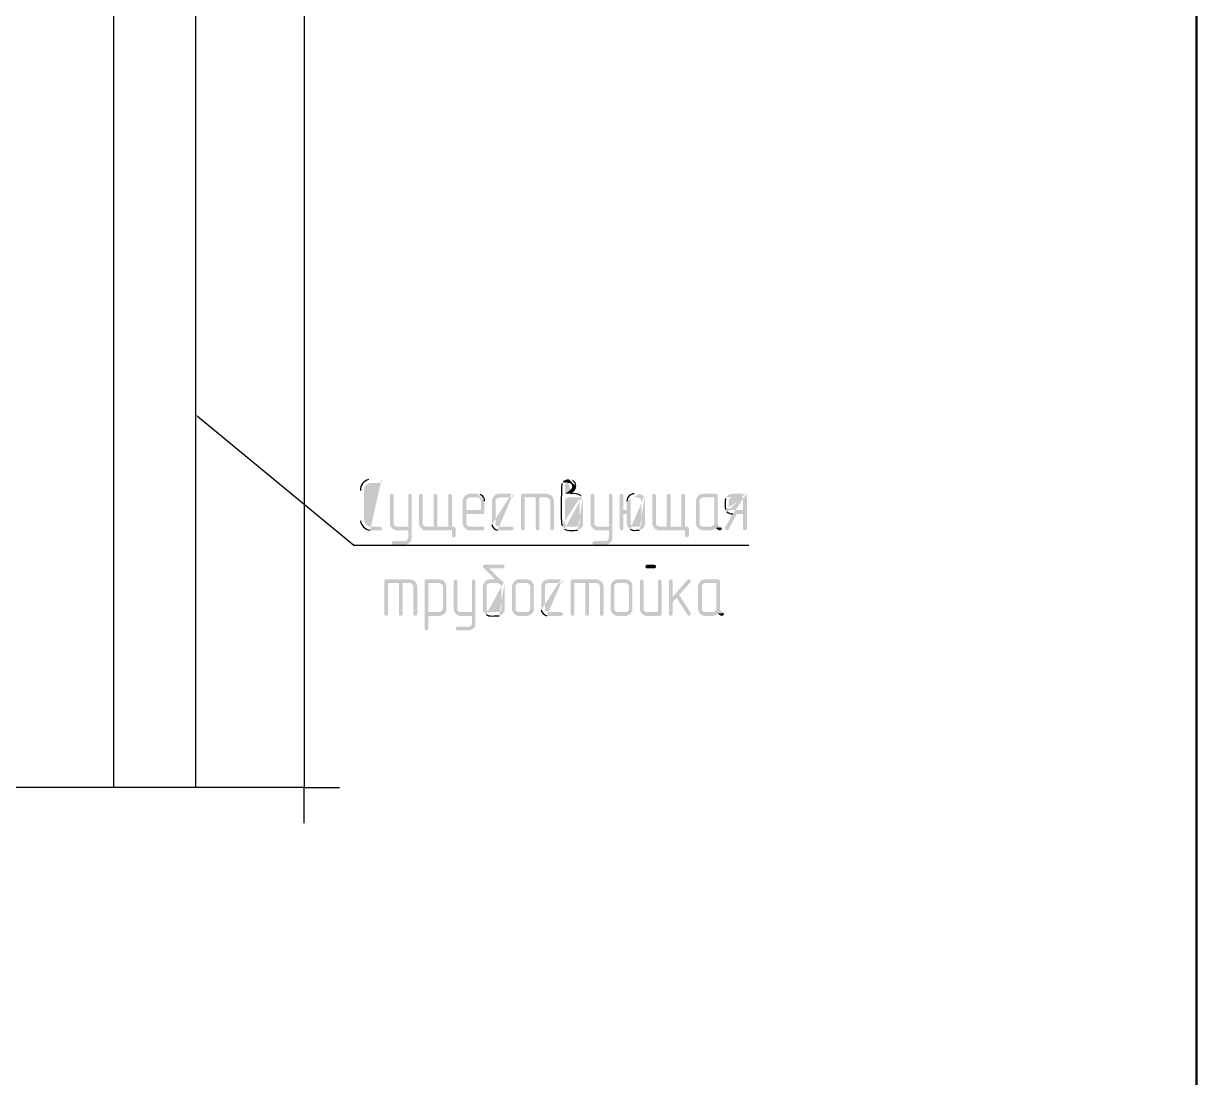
# Model space of a CAD drawing. Header units: millimetres. Extents: x -211 to 10565, y -2293 to 2244.
# Drawn here: x 5412.1 to 5492.1, y -289.3 to -217.3 of the extents above; entities that cross this region are included whole.
import ezdxf

# ---------------------------------------------------------------- set-up
doc = ezdxf.new("R2010")
doc.units = ezdxf.units.MM
doc.layers.add('PDF _Геометрия', color=7, linetype='Continuous')
doc.layers.add('PDF _Сплошная заливка', color=7, linetype='Continuous')

msp = doc.modelspace()

# ---------------------------------------------------------------- hatches: boundary and pattern name
at = {"layer": 'PDF _Сплошная заливка', "transparency": 33554559}
h = msp.add_hatch(color=256, dxfattribs=at)
h.paths.add_polyline_path([(5436.438, -248.426), (5435.824, -248.426), (5435.719, -248.447), (5435.634, -248.447)], flags=0)
h.paths.add_polyline_path([(5435.084, -249.188), (5435.084, -251.262)], flags=0)
h.paths.add_polyline_path([(5435.74, -251.918), (5436.459, -251.918), (5436.544, -251.875), (5436.565, -251.791), (5436.523, -251.706), (5436.438, -251.664), (5435.74, -251.664), (5435.634, -251.643), (5435.465, -251.516), (5435.422, -251.452), (5435.359, -251.368), (5435.338, -251.262), (5435.338, -249.082), (5435.359, -248.976), (5435.401, -248.892), (5435.465, -248.828), (5435.549, -248.765), (5435.719, -248.68), (5436.459, -248.68), (5436.544, -248.638), (5436.565, -248.553), (5436.523, -248.469)], flags=0)
h = msp.add_hatch(color=256, dxfattribs=at)
h.paths.add_polyline_path([(5448.88, -248.638), (5448.817, -248.723)], flags=0)
h.paths.add_polyline_path([(5448.817, -251.6), (5448.88, -251.685), (5449.282, -251.664), (5449.198, -251.643), (5449.113, -251.6), (5449.05, -251.516), (5449.05, -249.823), (5449.113, -249.759), (5449.198, -249.696), (5449.282, -249.675), (5449.79, -249.675), (5450.213, -249.654), (5450.15, -249.569)], flags=0)
h.paths.add_polyline_path([(5449.452, -249.421), (5449.05, -249.421), (5449.05, -248.828), (5449.113, -248.744), (5449.198, -248.701), (5449.282, -248.68)], flags=0)
h = msp.add_hatch(color=256, dxfattribs=at)
h.paths.add_polyline_path([(5449.282, -248.426), (5449.219, -248.426), (5449.113, -248.469), (5449.028, -248.49), (5448.944, -248.553), (5448.923, -248.574), (5448.88, -248.638), (5449.282, -248.68), (5449.388, -248.701), (5449.473, -248.744), (5449.515, -248.828), (5449.536, -248.934), (5449.515, -249.019), (5449.473, -249.082), (5449.304, -249.252), (5449.05, -249.421), (5449.452, -249.421), (5449.557, -249.336), (5449.621, -249.294), (5449.663, -249.23), (5449.727, -249.167), (5449.769, -249.082), (5449.79, -249.019), (5449.79, -248.913)], flags=0)
h.paths.add_polyline_path([(5449.579, -248.511), (5449.494, -248.469), (5449.388, -248.447)], flags=0)
for points in [[(5437.221, -249.421), (5437.136, -249.463), (5437.094, -249.548), (5437.094, -251.516), (5437.115, -251.6), (5437.179, -251.685), (5437.581, -251.664), (5437.496, -251.643), (5437.411, -251.6), (5437.348, -251.516), (5437.348, -249.548), (5437.306, -249.463)], [(5438.448, -249.421), (5438.364, -249.463), (5438.342, -249.548), (5438.342, -251.664), (5437.581, -251.664), (5437.179, -251.685), (5437.242, -251.77), (5437.306, -251.833), (5437.39, -251.875), (5437.496, -251.918), (5438.342, -251.918), (5438.342, -252.404), (5438.321, -252.51), (5438.258, -252.595), (5438.194, -252.637), (5438.089, -252.658), (5437.327, -252.658), (5437.242, -252.701), (5437.221, -252.785), (5437.242, -252.87), (5437.348, -252.912), (5438.194, -252.912), (5438.364, -252.828), (5438.448, -252.764), (5438.491, -252.701), (5438.554, -252.616), (5438.575, -252.51), (5438.575, -249.548), (5438.533, -249.463)], [(5439.21, -249.421), (5439.125, -249.463), (5439.083, -249.548), (5439.083, -251.516), (5439.104, -251.6), (5439.168, -251.706), (5439.295, -251.833), (5439.464, -251.918), (5441.326, -251.918), (5441.326, -252.299), (5441.368, -252.383), (5441.453, -252.404), (5441.538, -252.383), (5441.58, -252.299), (5441.58, -251.77), (5441.538, -251.685), (5441.453, -251.664), (5439.57, -251.664), (5439.485, -251.643), (5439.4, -251.6), (5439.337, -251.516), (5439.337, -249.548), (5439.295, -249.463)], [(5440.205, -249.421), (5440.12, -249.463), (5440.078, -249.548), (5440.078, -251.664), (5439.57, -251.664), (5440.332, -251.664), (5440.332, -249.548), (5440.289, -249.463)], [(5441.199, -249.421), (5441.114, -249.463), (5441.072, -249.548), (5441.072, -251.664), (5440.332, -251.664), (5441.326, -251.664), (5441.326, -249.548), (5441.284, -249.463)], [(5442.151, -249.654), (5442.067, -249.823), (5442.067, -251.516), (5442.088, -251.6), (5442.151, -251.706), (5442.278, -251.833), (5442.448, -251.918), (5443.442, -251.918), (5443.527, -251.875), (5443.548, -251.791), (5443.506, -251.706), (5443.421, -251.664), (5442.553, -251.664), (5442.469, -251.643), (5442.384, -251.6), (5442.321, -251.516), (5442.321, -250.796), (5443.463, -250.796), (5443.527, -250.754), (5443.548, -250.669), (5442.321, -250.542), (5442.321, -249.823), (5442.384, -249.759), (5442.469, -249.696), (5442.553, -249.675), (5443.061, -249.675)], [(5447.78, -249.421), (5446.151, -249.421), (5446.066, -249.463), (5446.045, -249.548), (5446.045, -251.791), (5446.087, -251.897), (5446.172, -251.918), (5446.256, -251.897), (5446.256, -251.875), (5446.299, -251.791), (5446.299, -249.675), (5447.78, -249.675), (5448.203, -249.654), (5448.14, -249.569), (5448.055, -249.506), (5447.97, -249.463), (5447.886, -249.442)], [(5447.293, -249.675), (5447.039, -249.675), (5447.039, -251.791), (5447.082, -251.897), (5447.166, -251.918), (5447.251, -251.897), (5447.251, -251.875), (5447.293, -251.791)], [(5448.203, -249.654), (5447.78, -249.675), (5447.886, -249.696), (5448.013, -249.823), (5448.034, -249.929), (5448.034, -251.791), (5448.076, -251.897), (5448.161, -251.918), (5448.246, -251.897), (5448.246, -251.875), (5448.288, -251.791), (5448.288, -249.929), (5448.267, -249.823), (5448.246, -249.738)], [(5450.912, -249.421), (5450.827, -249.463), (5450.785, -249.548), (5450.785, -251.516), (5450.806, -251.6), (5450.869, -251.685), (5451.271, -251.664), (5451.187, -251.643), (5451.102, -251.6), (5451.039, -251.516), (5451.039, -249.548), (5450.996, -249.463)], [(5452.139, -249.421), (5452.054, -249.463), (5452.033, -249.548), (5452.033, -251.664), (5451.271, -251.664), (5450.869, -251.685), (5450.933, -251.77), (5450.996, -251.833), (5451.081, -251.875), (5451.187, -251.918), (5452.033, -251.918), (5452.033, -252.404), (5452.012, -252.51), (5451.949, -252.595), (5451.885, -252.637), (5451.779, -252.658), (5451.018, -252.658), (5450.933, -252.701), (5450.912, -252.785), (5450.933, -252.87), (5451.039, -252.912), (5451.885, -252.912), (5452.054, -252.828), (5452.139, -252.764), (5452.181, -252.701), (5452.245, -252.616), (5452.266, -252.51), (5452.266, -249.548), (5452.224, -249.463)], [(5452.901, -249.421), (5452.816, -249.463), (5452.774, -249.548), (5452.774, -251.791), (5452.816, -251.897), (5452.901, -251.918), (5452.985, -251.897), (5452.985, -251.875), (5453.028, -251.791), (5453.028, -250.796), (5453.261, -250.796), (5453.028, -250.542), (5453.028, -249.548), (5452.985, -249.463)], [(5455.123, -249.421), (5455.038, -249.463), (5454.996, -249.548), (5454.996, -251.516), (5455.017, -251.6), (5455.08, -251.706), (5455.207, -251.833), (5455.377, -251.918), (5457.239, -251.918), (5457.239, -252.299), (5457.281, -252.383), (5457.366, -252.404), (5457.45, -252.383), (5457.493, -252.299), (5457.493, -251.77), (5457.45, -251.685), (5457.366, -251.664), (5455.482, -251.664), (5455.398, -251.643), (5455.313, -251.6), (5455.25, -251.516), (5455.25, -249.548), (5455.207, -249.463)], [(5456.117, -249.421), (5456.033, -249.463), (5455.99, -249.548), (5455.99, -251.664), (5455.482, -251.664), (5456.244, -251.664), (5456.244, -249.548), (5456.202, -249.463)], [(5457.112, -249.421), (5457.027, -249.463), (5456.985, -249.548), (5456.985, -251.664), (5456.244, -251.664), (5457.239, -251.664), (5457.239, -249.548), (5457.196, -249.463)], [(5458.064, -249.654), (5457.979, -249.823), (5457.979, -251.516), (5458, -251.6), (5458.064, -251.706), (5458.191, -251.833), (5458.36, -251.918), (5458.995, -251.918), (5459.101, -251.897), (5459.185, -251.875), (5459.27, -251.812), (5459.334, -251.749), (5459.714, -251.727), (5459.63, -251.685), (5458.466, -251.664), (5458.381, -251.643), (5458.297, -251.6), (5458.233, -251.516), (5458.233, -249.823), (5458.297, -249.759), (5458.381, -249.696), (5458.466, -249.675), (5459.228, -249.675)], [(5459.334, -249.421), (5458.466, -249.421), (5458.36, -249.442), (5458.276, -249.463), (5458.191, -249.506), (5458.106, -249.59), (5458.064, -249.654), (5459.228, -249.675), (5459.228, -251.41), (5459.207, -251.516), (5459.143, -251.6), (5459.058, -251.643), (5458.974, -251.664), (5458.466, -251.664), (5459.63, -251.685), (5459.588, -251.643), (5459.503, -251.579), (5459.482, -251.516), (5459.461, -251.41), (5459.461, -249.527), (5459.439, -249.463)], [(5460.497, -250.796), (5459.968, -251.727), (5459.968, -251.791), (5459.99, -251.875), (5460.095, -251.918), (5460.159, -251.897), (5460.201, -251.854), (5460.772, -250.796), (5461.196, -250.796)], [(5459.714, -251.727), (5459.334, -251.749), (5459.439, -251.854), (5459.566, -251.918), (5459.609, -251.918), (5459.693, -251.897), (5459.736, -251.791)], [(5444.796, -254.267), (5443.548, -254.267), (5443.463, -254.309), (5443.421, -254.372), (5443.442, -254.436), (5444.267, -255.261), (5443.929, -255.261), (5443.844, -255.282), (5443.738, -255.303), (5443.654, -255.346), (5443.59, -255.409), (5443.527, -255.494), (5443.442, -255.663), (5443.442, -257.356), (5443.463, -257.441), (5443.527, -257.525), (5443.929, -257.504), (5443.844, -257.483), (5443.76, -257.441), (5443.696, -257.356), (5443.696, -255.663), (5443.76, -255.6), (5443.844, -255.536), (5443.929, -255.515), (5444.437, -255.515), (5444.86, -255.494), (5444.796, -255.43), (5444.796, -255.409), (5444.775, -255.409), (5443.865, -254.521), (5444.818, -254.521), (5444.902, -254.478), (5444.923, -254.394), (5444.881, -254.309)], [(5455.144, -254.267), (5454.636, -254.267), (5454.551, -254.309), (5454.53, -254.394), (5454.551, -254.478), (5454.636, -254.521), (5455.144, -254.521), (5455.228, -254.478), (5455.271, -254.394), (5455.228, -254.309)], [(5438.448, -255.261), (5436.819, -255.261), (5436.734, -255.303), (5436.713, -255.388), (5436.713, -257.631), (5436.755, -257.737), (5436.84, -257.758), (5436.925, -257.737), (5436.925, -257.716), (5436.967, -257.631), (5436.967, -255.515), (5438.448, -255.515), (5438.871, -255.494), (5438.808, -255.409), (5438.723, -255.346), (5438.639, -255.303), (5438.554, -255.282)], [(5440.458, -255.261), (5439.57, -255.261), (5439.485, -255.303), (5439.464, -255.388), (5439.464, -258.626), (5439.506, -258.71), (5439.591, -258.753), (5439.676, -258.71), (5439.718, -258.626), (5439.718, -257.758), (5440.564, -257.758), (5440.649, -257.716), (5440.734, -257.673), (5440.818, -257.61), (5440.861, -257.546), (5439.718, -257.504), (5439.718, -255.515), (5440.458, -255.515), (5440.861, -255.494), (5440.797, -255.409), (5440.734, -255.346), (5440.649, -255.303), (5440.564, -255.282)], [(5441.58, -255.261), (5441.495, -255.303), (5441.453, -255.388), (5441.453, -257.356), (5441.474, -257.441), (5441.538, -257.525), (5441.94, -257.504), (5441.855, -257.483), (5441.77, -257.441), (5441.707, -257.356), (5441.707, -255.388), (5441.665, -255.303)], [(5442.807, -255.261), (5442.723, -255.303), (5442.701, -255.388), (5442.701, -257.504), (5441.94, -257.504), (5441.538, -257.525), (5441.601, -257.61), (5441.665, -257.673), (5441.749, -257.716), (5441.855, -257.758), (5442.701, -257.758), (5442.701, -258.245), (5442.68, -258.351), (5442.617, -258.435), (5442.553, -258.478), (5442.448, -258.499), (5441.686, -258.499), (5441.601, -258.541), (5441.58, -258.626), (5441.601, -258.71), (5441.707, -258.753), (5442.553, -258.753), (5442.723, -258.668), (5442.807, -258.604), (5442.85, -258.541), (5442.913, -258.456), (5442.934, -258.351), (5442.934, -255.388), (5442.892, -255.303)], [(5446.426, -255.261), (5445.918, -255.261), (5445.812, -255.282), (5445.727, -255.303), (5445.643, -255.346), (5445.558, -255.43), (5445.516, -255.494), (5446.426, -255.515), (5446.51, -255.536), (5446.595, -255.6), (5446.658, -255.663), (5446.68, -255.769), (5446.68, -257.25), (5446.658, -257.356), (5446.595, -257.441), (5446.51, -257.483), (5446.426, -257.504), (5445.918, -257.504), (5445.516, -257.546), (5445.643, -257.673), (5445.727, -257.716), (5445.812, -257.758), (5446.51, -257.758), (5446.616, -257.716), (5446.701, -257.673), (5446.785, -257.61), (5446.828, -257.546), (5446.891, -257.462), (5446.912, -257.356), (5446.912, -255.663), (5446.891, -255.579), (5446.849, -255.494), (5446.785, -255.409), (5446.701, -255.346), (5446.616, -255.303), (5446.532, -255.282)], [(5451.166, -255.261), (5449.536, -255.261), (5449.452, -255.303), (5449.431, -255.388), (5449.431, -257.631), (5449.473, -257.737), (5449.557, -257.758), (5449.642, -257.737), (5449.642, -257.716), (5449.684, -257.631), (5449.684, -255.515), (5451.166, -255.515), (5451.589, -255.494), (5451.525, -255.409), (5451.441, -255.346), (5451.356, -255.303), (5451.271, -255.282)], [(5453.155, -255.261), (5452.647, -255.261), (5452.541, -255.282), (5452.456, -255.303), (5452.372, -255.346), (5452.287, -255.43), (5452.245, -255.494), (5453.155, -255.515), (5453.239, -255.536), (5453.324, -255.6), (5453.388, -255.663), (5453.409, -255.769), (5453.409, -257.25), (5453.388, -257.356), (5453.324, -257.441), (5453.239, -257.483), (5453.155, -257.504), (5452.647, -257.504), (5452.245, -257.546), (5452.372, -257.673), (5452.456, -257.716), (5452.541, -257.758), (5453.239, -257.758), (5453.345, -257.716), (5453.43, -257.673), (5453.514, -257.61), (5453.557, -257.546), (5453.62, -257.462), (5453.641, -257.356), (5453.641, -255.663), (5453.62, -255.579), (5453.578, -255.494), (5453.514, -255.409), (5453.43, -255.346), (5453.345, -255.303), (5453.261, -255.282)], [(5454.276, -255.261), (5454.192, -255.303), (5454.149, -255.388), (5454.149, -257.356), (5454.17, -257.441), (5454.234, -257.525), (5454.636, -257.504), (5454.551, -257.483), (5454.467, -257.441), (5454.403, -257.356), (5454.403, -255.388), (5454.361, -255.303)], [(5455.504, -255.261), (5455.419, -255.303), (5455.398, -255.388), (5455.398, -257.504), (5454.636, -257.504), (5454.234, -257.525), (5454.297, -257.61), (5454.361, -257.673), (5454.446, -257.716), (5454.551, -257.758), (5455.546, -257.758), (5455.609, -257.716), (5455.631, -257.631), (5455.631, -255.388), (5455.588, -255.303)], [(5456.265, -255.261), (5456.181, -255.303), (5456.138, -255.388), (5456.138, -257.652), (5456.181, -257.737), (5456.265, -257.758), (5456.35, -257.737), (5456.35, -257.716), (5456.392, -257.631), (5456.392, -256.827), (5456.646, -256.531), (5456.392, -256.446), (5456.392, -255.388), (5456.35, -255.303)], [(5457.514, -255.261), (5457.493, -255.261), (5457.408, -255.303), (5456.392, -256.446), (5456.646, -256.531), (5457.408, -257.695), (5457.45, -257.737), (5457.493, -257.758), (5457.598, -257.716), (5457.62, -257.631), (5457.62, -257.568), (5456.837, -256.319), (5457.598, -255.473), (5457.641, -255.388), (5457.598, -255.303)], [(5459.482, -255.261), (5458.614, -255.261), (5458.508, -255.282), (5458.424, -255.303), (5458.339, -255.346), (5458.254, -255.43), (5458.212, -255.494), (5459.376, -255.515), (5459.376, -257.25), (5459.355, -257.356), (5459.291, -257.441), (5459.207, -257.483), (5459.122, -257.504), (5458.614, -257.504), (5459.778, -257.525), (5459.736, -257.483), (5459.651, -257.42), (5459.63, -257.356), (5459.609, -257.25), (5459.609, -255.367), (5459.588, -255.303)], [(5437.962, -255.515), (5437.708, -255.515), (5437.708, -257.631), (5437.75, -257.737), (5437.835, -257.758), (5437.919, -257.737), (5437.919, -257.716), (5437.962, -257.631)], [(5438.871, -255.494), (5438.448, -255.515), (5438.554, -255.536), (5438.681, -255.663), (5438.702, -255.769), (5438.702, -257.631), (5438.744, -257.737), (5438.829, -257.758), (5438.914, -257.737), (5438.914, -257.716), (5438.956, -257.631), (5438.956, -255.769), (5438.935, -255.663), (5438.914, -255.579)], [(5440.861, -255.494), (5440.458, -255.515), (5440.543, -255.536), (5440.628, -255.6), (5440.691, -255.663), (5440.712, -255.769), (5440.712, -257.25), (5440.691, -257.356), (5440.628, -257.441), (5440.543, -257.483), (5440.458, -257.504), (5439.718, -257.504), (5440.861, -257.546), (5440.924, -257.462), (5440.945, -257.356), (5440.945, -255.663), (5440.924, -255.579)], [(5445.516, -255.494), (5445.431, -255.663), (5445.431, -257.356), (5445.452, -257.441), (5445.516, -257.546), (5445.918, -257.504), (5445.833, -257.483), (5445.749, -257.441), (5445.685, -257.356), (5445.685, -255.663), (5445.749, -255.6), (5445.833, -255.536), (5445.918, -255.515), (5446.426, -255.515)], [(5450.679, -255.515), (5450.425, -255.515), (5450.425, -257.631), (5450.467, -257.737), (5450.552, -257.758), (5450.637, -257.737), (5450.637, -257.716), (5450.679, -257.631)], [(5451.589, -255.494), (5451.166, -255.515), (5451.271, -255.536), (5451.398, -255.663), (5451.42, -255.769), (5451.42, -257.631), (5451.462, -257.737), (5451.547, -257.758), (5451.631, -257.737), (5451.631, -257.716), (5451.674, -257.631), (5451.674, -255.769), (5451.652, -255.663), (5451.631, -255.579)], [(5452.245, -255.494), (5452.16, -255.663), (5452.16, -257.356), (5452.181, -257.441), (5452.245, -257.546), (5452.647, -257.504), (5452.562, -257.483), (5452.478, -257.441), (5452.414, -257.356), (5452.414, -255.663), (5452.478, -255.6), (5452.562, -255.536), (5452.647, -255.515), (5453.155, -255.515)], [(5458.212, -255.494), (5458.127, -255.663), (5458.127, -257.356), (5458.149, -257.441), (5458.212, -257.546), (5458.339, -257.673), (5458.424, -257.716), (5458.508, -257.758), (5459.143, -257.758), (5459.249, -257.737), (5459.334, -257.716), (5459.418, -257.652), (5459.482, -257.589), (5459.863, -257.568), (5459.778, -257.525), (5458.614, -257.504), (5458.529, -257.483), (5458.445, -257.441), (5458.381, -257.356), (5458.381, -255.663), (5458.445, -255.6), (5458.529, -255.536), (5458.614, -255.515), (5459.376, -255.515)], [(5459.863, -257.568), (5459.482, -257.589), (5459.588, -257.695), (5459.714, -257.758), (5459.757, -257.758), (5459.841, -257.737), (5459.884, -257.631)]]:
    msp.add_hatch(color=256, dxfattribs=at).paths.add_polyline_path(points)
h = msp.add_hatch(color=256, dxfattribs=at)
h.paths.add_polyline_path([(5443.061, -249.421), (5442.553, -249.421), (5442.448, -249.442), (5442.363, -249.463), (5442.278, -249.506), (5442.194, -249.59), (5442.151, -249.654), (5443.061, -249.675), (5443.146, -249.696), (5443.231, -249.759), (5443.294, -249.823), (5443.315, -249.929), (5443.315, -250.542), (5442.321, -250.542), (5443.548, -250.669), (5443.548, -249.929)], flags=0)
h.paths.add_polyline_path([(5443.252, -249.463), (5443.167, -249.442)], flags=0)
h = msp.add_hatch(color=256, dxfattribs=at)
h.paths.add_polyline_path([(5445.41, -249.421), (5444.542, -249.421), (5444.437, -249.442), (5444.352, -249.463), (5444.267, -249.506), (5444.183, -249.59), (5444.14, -249.654), (5444.056, -249.823), (5444.056, -251.516)], flags=0)
h.paths.add_polyline_path([(5444.437, -251.918), (5445.431, -251.918), (5445.516, -251.875), (5445.537, -251.791), (5445.495, -251.706), (5445.41, -251.664), (5444.542, -251.664), (5444.458, -251.643), (5444.373, -251.6), (5444.31, -251.516), (5444.31, -249.823), (5444.373, -249.759), (5444.458, -249.696), (5444.542, -249.675), (5445.431, -249.675), (5445.516, -249.632), (5445.537, -249.548), (5445.495, -249.463)], flags=0)
h = msp.add_hatch(color=256, dxfattribs=at)
h.paths.add_polyline_path([(5450.213, -249.654), (5449.79, -249.675), (5449.875, -249.696), (5449.96, -249.759), (5450.023, -249.823), (5450.044, -249.929), (5450.044, -251.41), (5450.023, -251.516), (5449.96, -251.6), (5449.875, -251.643), (5449.79, -251.664), (5449.282, -251.664), (5448.88, -251.685), (5448.944, -251.77), (5449.007, -251.833)], flags=0)
h.paths.add_polyline_path([(5449.896, -251.918), (5450.065, -251.833), (5450.15, -251.77), (5450.192, -251.706), (5450.256, -251.622), (5450.277, -251.516), (5450.277, -249.823), (5450.256, -249.738)], flags=0)
h = msp.add_hatch(color=256, dxfattribs=at)
h.paths.add_polyline_path([(5454.022, -249.421), (5453.768, -249.421)], flags=0)
h.paths.add_polyline_path([(5453.261, -249.929), (5453.261, -250.542), (5453.028, -250.542), (5453.261, -250.796), (5453.261, -251.41), (5453.282, -251.516), (5453.303, -251.6), (5453.345, -251.706), (5453.768, -251.664), (5453.663, -251.643), (5453.578, -251.6), (5453.536, -251.516), (5453.514, -251.41), (5453.514, -249.929), (5453.536, -249.823), (5453.578, -249.759), (5453.663, -249.696), (5453.768, -249.675), (5454.022, -249.675), (5454.424, -249.654), (5454.361, -249.569), (5454.297, -249.506), (5454.213, -249.463), (5454.107, -249.442)], flags=0)
h = msp.add_hatch(color=256, dxfattribs=at)
h.paths.add_polyline_path([(5454.424, -249.654), (5454.022, -249.675), (5454.107, -249.696), (5454.192, -249.759), (5454.234, -249.823), (5454.255, -249.929), (5454.255, -251.516), (5454.192, -251.6), (5454.107, -251.643), (5454.022, -251.664), (5453.768, -251.664), (5453.345, -251.706), (5453.409, -251.77), (5453.493, -251.833)], flags=0)
h.paths.add_polyline_path([(5454.107, -251.918), (5454.213, -251.875), (5454.297, -251.833), (5454.424, -251.706), (5454.467, -251.622), (5454.509, -251.516), (5454.509, -249.823), (5454.467, -249.738)], flags=0)
h = msp.add_hatch(color=256, dxfattribs=at)
h.paths.add_polyline_path([(5460.053, -249.654), (5459.99, -249.738)], flags=0)
h.paths.add_polyline_path([(5459.99, -250.5), (5460.032, -250.585), (5460.455, -250.542), (5460.37, -250.521), (5460.286, -250.479), (5460.222, -250.394), (5460.201, -250.31), (5460.201, -249.929), (5460.222, -249.823), (5460.286, -249.759), (5460.37, -249.696), (5460.455, -249.675), (5461.196, -249.675)], flags=0)
h = msp.add_hatch(color=256, dxfattribs=at)
h.paths.add_polyline_path([(5461.323, -249.421), (5460.455, -249.421), (5460.349, -249.442), (5460.265, -249.463), (5460.18, -249.506), (5460.095, -249.59), (5460.053, -249.654), (5461.196, -249.675), (5461.196, -250.542), (5460.455, -250.542), (5460.032, -250.585), (5460.095, -250.648)], flags=0)
h.paths.add_polyline_path([(5460.497, -250.796), (5461.196, -250.796), (5461.196, -251.812), (5461.238, -251.897), (5461.323, -251.918), (5461.428, -251.897), (5461.428, -251.875), (5461.45, -251.791), (5461.45, -249.527), (5461.407, -249.463)], flags=0)
h = msp.add_hatch(color=256, dxfattribs=at)
h.paths.add_polyline_path([(5448.775, -255.261), (5447.907, -255.261), (5447.801, -255.282), (5447.717, -255.303), (5447.632, -255.346), (5447.547, -255.43), (5447.505, -255.494), (5447.42, -255.663), (5447.42, -257.356)], flags=0)
h.paths.add_polyline_path([(5447.801, -257.758), (5448.796, -257.758), (5448.88, -257.716), (5448.901, -257.631), (5448.859, -257.546), (5448.775, -257.504), (5447.907, -257.504), (5447.822, -257.483), (5447.738, -257.441), (5447.674, -257.356), (5447.674, -255.663), (5447.738, -255.6), (5447.822, -255.536), (5447.907, -255.515), (5448.796, -255.515), (5448.88, -255.473), (5448.901, -255.388), (5448.859, -255.303)], flags=0)
h = msp.add_hatch(color=256, dxfattribs=at)
h.paths.add_polyline_path([(5444.86, -255.494), (5444.437, -255.515), (5444.521, -255.536), (5444.606, -255.6), (5444.669, -255.663), (5444.691, -255.769), (5444.691, -257.25), (5444.669, -257.356), (5444.606, -257.441), (5444.521, -257.483), (5444.437, -257.504), (5443.929, -257.504), (5443.527, -257.525), (5443.59, -257.61), (5443.654, -257.673)], flags=0)
h.paths.add_polyline_path([(5444.542, -257.758), (5444.712, -257.673), (5444.796, -257.61), (5444.839, -257.546), (5444.902, -257.462), (5444.923, -257.356), (5444.923, -255.684), (5444.902, -255.579)], flags=0)

# ---------------------------------------------------------------- linework, layer by layer
at = {"layer": 'PDF _Геометрия', "lineweight": 50}
msp.add_lwpolyline([(5097.067, -361.254), (5097.067, -74.34), (5492.132, -74.34), (5492.132, -361.254)], close=True, dxfattribs=at)
at = {"layer": 'PDF _Геометрия', "lineweight": 25}
for points in [[(5423.826, -197.557), (5431.254, -197.557), (5431.254, -269.481), (5294.219, -269.481), (5293.52, -271.978), (5292.314, -266.984), (5291.574, -269.481), (5154.602, -269.481), (5154.602, -197.176), (5152.105, -196.435), (5157.099, -195.208), (5154.602, -194.531), (5154.602, -122.945), (5291.637, -122.945)], [(5423.826, -212.305), (5423.826, -269.481), (5418.261, -269.481), (5418.261, -212.305)], [(5423.975, -244.131), (5434.639, -252.933), (5461.577, -252.933)], [(5431.254, -271.914), (5431.254, -269.481), (5433.666, -269.481)]]:
    msp.add_lwpolyline(points, dxfattribs=at)
for points in [[(5435.634, -248.447), (5435.329, -248.552), (5435.053, -248.848), (5435.084, -249.188)], [(5448.817, -248.723), (5448.781, -249.382), (5448.759, -251.083), (5448.817, -251.6)], [(5449.79, -248.913), (5449.735, -248.634), (5449.779, -248.714), (5449.579, -248.511)], [(5443.548, -249.929), (5443.575, -249.728), (5443.439, -249.529), (5443.252, -249.463)], [(5450.15, -249.569), (5449.968, -249.396), (5449.681, -249.408), (5449.452, -249.421)], [(5453.768, -249.421), (5453.48, -249.431), (5453.282, -249.648), (5453.261, -249.929)], [(5459.99, -249.738), (5459.948, -249.902), (5459.95, -250.327), (5459.99, -250.5)], [(5435.084, -251.262), (5435.116, -251.596), (5435.422, -251.856), (5435.74, -251.918)], [(5460.095, -250.648), (5460.229, -250.744), (5460.325, -250.822), (5460.497, -250.796)], [(5444.056, -251.516), (5444.086, -251.712), (5444.263, -251.849), (5444.437, -251.918)], [(5449.007, -251.833), (5449.235, -251.992), (5449.625, -251.904), (5449.896, -251.918)], [(5453.493, -251.833), (5453.733, -251.981), (5453.764, -251.895), (5454.107, -251.918)], [(5443.654, -257.673), (5443.882, -257.832), (5444.272, -257.744), (5444.542, -257.758)], [(5447.42, -257.356), (5447.451, -257.552), (5447.628, -257.689), (5447.801, -257.758)]]:
    msp.add_open_spline(points, degree=3, dxfattribs=at)
at = {"layer": 'PDF _Сплошная заливка', "lineweight": 25, "transparency": 33554559}
msp.add_solid([(5423.953, -244.152), (5423.826, -244.025), (5423.996, -244.11)], dxfattribs=at)

doc.saveas('drawing.dxf')
